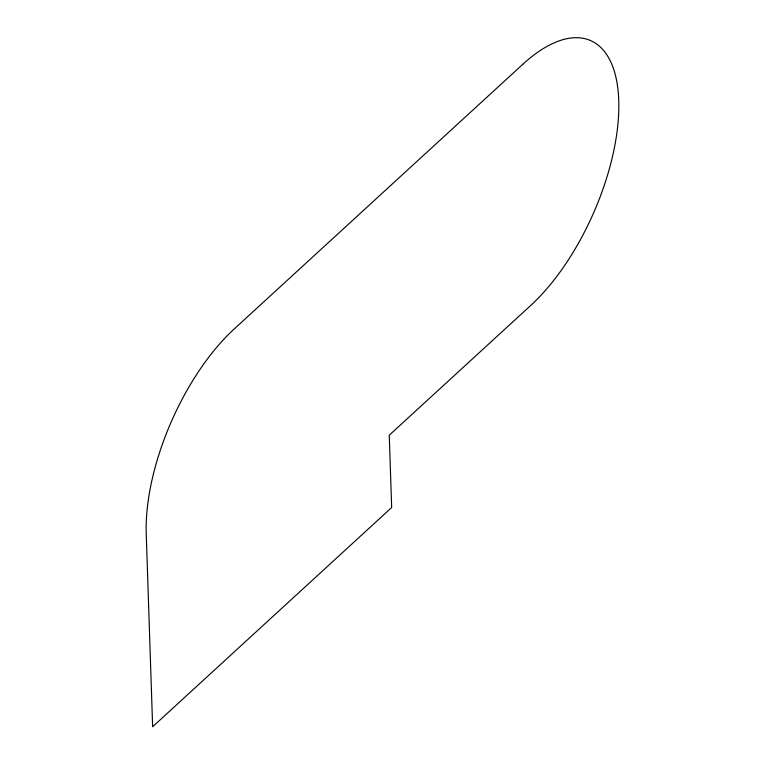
<?xml version="1.0" encoding="UTF-8"?>
<svg xmlns="http://www.w3.org/2000/svg" width="765" height="765" viewBox="0 0 765 765"><rect width="100%" height="100%" fill="white"/><g stroke="black" fill="none" stroke-linecap="round" stroke-linejoin="round"><path stroke-width="1.15" d="M522.83 64.26L234.167 329.007A157.686 72.417 -66.1 0 0 146.239 533.874L152.637 726.75L391.661 507.53L389.261 435.199L530.834 305.35A157.686 72.417 -66.1 0 0 618.761 100.492A157.686 72.417 -66.1 0 0 522.83 64.26"/></g></svg>
